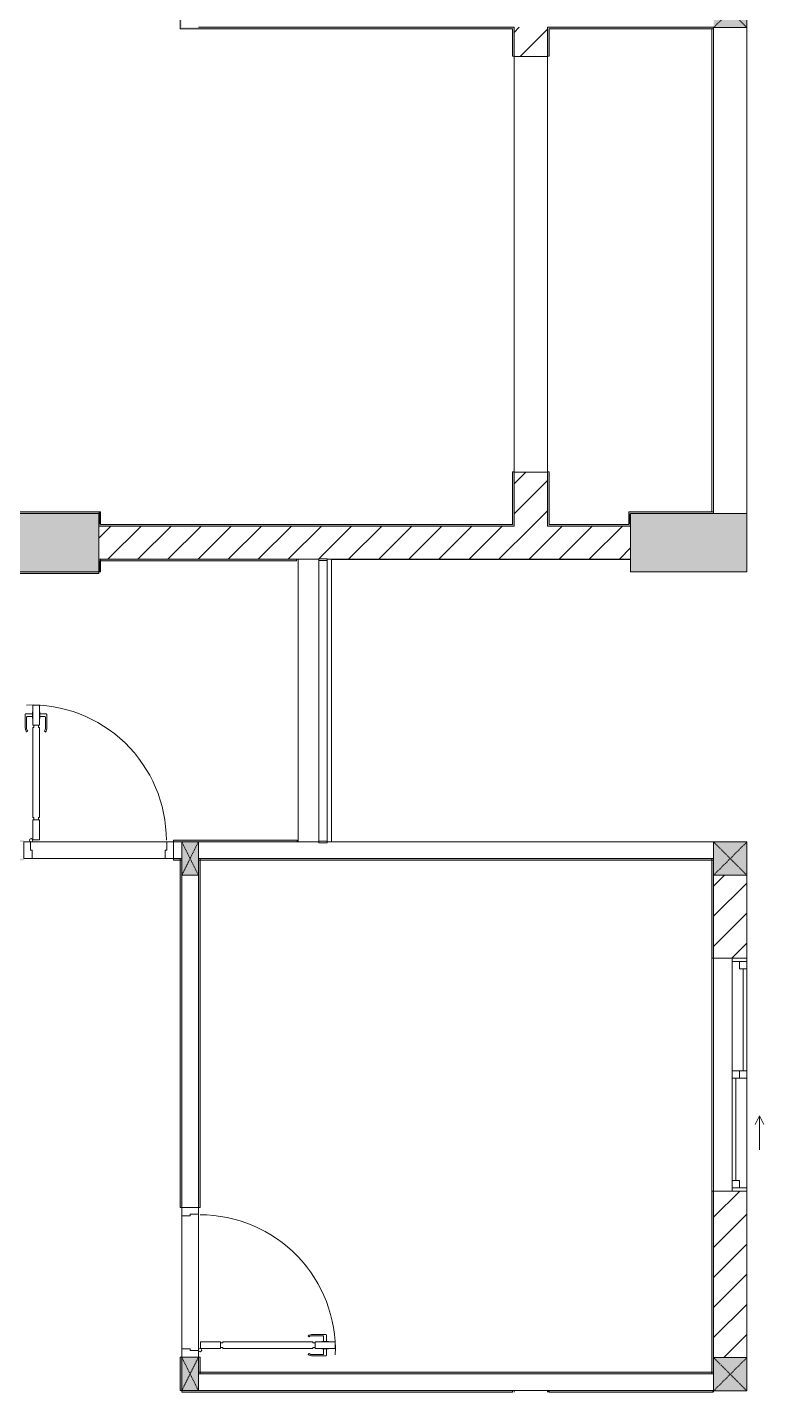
# Model space of a CAD drawing. Header units: millimetres. Extents: x 31499 to 223976, y 3719 to 80291.
# Drawn here: x 219544 to 223976, y 56636 to 64837 of the extents above; entities that cross this region are included whole.
import ezdxf

# ---------------------------------------------------------------- set-up
doc = ezdxf.new("R2010")
doc.units = ezdxf.units.MM
doc.linetypes.add('IMPORT-Dash _2_', pattern=[6, 3, -3])
for name, color, linetype, lineweight in [('A-DETL-GENF-7', 170, 'Continuous', 9), ('A-DOOR-2', 170, 'Continuous', 9), ('A-FLOR-1', 170, 'Continuous', 9), ('A-FLOR-HRAL-6', 170, 'Continuous', 9), ('A-GLAZ-5', 170, 'Continuous', 9), ('A-WALL-1', 170, 'Continuous', 9), ('A-WALL-PATT-3', 170, 'Continuous', 9), ('A_1404_dwg-1', 170, 'Continuous', 9), ('I-WALL', 170, 'Continuous', 9), ('I-WALL-1', 170, 'Continuous', 9), ('S-COLS-1', 170, 'Continuous', 9), ('S-COLS-12', 170, 'IMPORT-Dash _2_', 9), ('S-COLS-2', 170, 'Continuous', 9), ('S-COLS-4', 170, 'Continuous', 9), ('S-COLS-HDLN-1', 170, 'IMPORT-Dash _2_', 9)]:
    doc.layers.add(name, color=color, linetype=linetype, lineweight=lineweight)
pattern_1 = [(45, (0, 0), (-90.50967, 90.50967), [])]

# ---------------------------------------------------------------- blocks, each defined once
blk = doc.blocks.new('A_1404_dwg_NCV_TKTC_KET CAU_rvt-1-TKTC_MB HOÀN THIỆN SÀN TẦNG 3-4-4819833-KeyPlan-CH2A_Tầng 3 - Tầng 8')
at = {"layer": 'S-COLS-1'}
for points in [[(122862.6, 61561.9), (123352.6, 61561.9), (123352.6, 61911.9), (122052.6, 61911.9), (122052.6, 61561.9), (122742.6, 61561.9)], [(126552.6, 61561.9), (127252.6, 61561.9), (127252.6, 61911.9), (126552.6, 61911.9), (126552.6, 61578.1)]]:
    blk.add_hatch(color=256, dxfattribs=at).paths.add_polyline_path(points)
at = {"layer": 'A-FLOR-1'}
blk.add_line((124752.6, 61635.3), (126552.6, 61635.3), dxfattribs=at)
at = {"layer": 'S-COLS-2'}
blk.add_line((123352.6, 61636.9), (123352.6, 61836.9), dxfattribs=at)
at = {"layer": 'S-COLS-2', "flags": 128}
blk.add_lwpolyline([(126552.6, 61836.9), (126552.6, 61561.9), (127252.6, 61561.9), (127252.6, 61911.9), (127052.6, 61911.9)], dxfattribs=at)
blk = doc.blocks.new('A_1404_dwg_Railing - Railing-965958-TKTC_MB HOÀN THIỆN SÀN TẦNG 3-4-4819927-KeyPlan-CH2A_Tầng 3 - Tầng 8')
at = {"layer": 'A-FLOR-HRAL-6'}
for p, q in [((127047.6, 56631.9), (127052.6, 56636.9)), ((127052.6, 56635.3), (127052.6, 56626.9)), ((126542.6, 53721.9), (126542.6, 53711.9)), ((126052.6, 53641.9), (126052.6, 53636.9)), ((126552.6, 53636.9), (126552.6, 53646.9))]:
    blk.add_line(p, q, dxfattribs=at)
at = {"layer": 'A-FLOR-HRAL-6', "flags": 128}
for points in [[(126062.6, 56626.9), (126052.6, 56636.9), (126052.6, 56626.9)], [(126552.6, 53721.9), (126542.6, 53721.9), (126552.6, 53711.9)], [(126057.6, 53641.9), (126052.6, 53636.9), (126062.6, 53636.9)], [(126542.6, 53636.9), (126552.6, 53636.9), (126542.6, 53646.9)]]:
    blk.add_lwpolyline(points, dxfattribs=at)
blk = doc.blocks.new('A_1404_dwg_DOOR_CW_01 CANH MO-PANEL KINH - DIW_01-900x2200-CỬA GỖ VÂN LAMINATE-553375-TKTC_MB HOÀN THIỆN SÀN TẦNG 3-4-4819841-KeyPlan-CH2A_Tầng 3 - Tầng 8')
at = {"layer": 'A-DETL-GENF-7'}
for p, q in [((49614.6, 40123.9), (49614.6, 40203.4)), ((49657.6, 40207.4), (49618.6, 40207.4)), ((49622.6, 40186.4), (49622.6, 40123.9)), ((49657.6, 40190.4), (49626.6, 40190.4)), ((49701.6, 40207.4), (49740.6, 40207.4)), ((49701.6, 40190.4), (49732.6, 40190.4)), ((49736.6, 40186.4), (49736.6, 40123.9)), ((49744.6, 40123.9), (49744.6, 40203.4)), ((49622.7, 40098.1), (49629.3, 40102.7)), ((49736.4, 40098.1), (49729.9, 40102.7))]:
    blk.add_line(p, q, dxfattribs=at)
at = {"layer": 'A-DETL-GENF-7', "flags": 128}
for points in [[(49657.6, 40179.2), (49659.6, 40179.2), (49659.6, 40218.7), (49657.6, 40218.7)], [(49699.6, 40258.9), (49659.6, 40258.9), (49659.6, 40138.9), (49699.6, 40138.9)], [(49701.6, 40179.2), (49699.6, 40179.2), (49699.6, 40218.7), (49701.6, 40218.7)], [(49665.6, 39582.9), (49659.6, 39582.9), (49659.6, 40124.9), (49665.6, 40124.9), (49665.6, 40138.9), (49693.6, 40138.9), (49693.6, 40124.9), (49699.6, 40124.9), (49699.6, 39582.9), (49693.6, 39582.9), (49693.6, 39568.9), (49665.6, 39568.9)], [(49659.6, 39568.9), (49699.6, 39568.9), (49699.6, 39448.9), (49659.6, 39448.9)]]:
    blk.add_lwpolyline(points, close=True, dxfattribs=at)
at = {"layer": 'A-DETL-GENF-7'}
blk.add_circle((49709.6, 39446.9), 10, dxfattribs=at)
for centre, radius, start, end in [((49709.6, 39446.9), 814, 88, 180), ((49618.6, 40203.4), 4, 90, 180), ((49626.6, 40186.4), 4, 90, 180), ((49732.6, 40186.4), 4, 0, 90), ((49740.6, 40203.4), 4, 0, 90), ((49659.6, 40123.9), 45, 180, 215), ((49659.6, 40123.9), 37, 180, 215), ((49699.6, 40123.9), 37, 325, 0), ((49699.6, 40123.9), 45, 325, 0)]:
    blk.add_arc(centre, radius, start, end, dxfattribs=at)
at = {"layer": 'A-DOOR-2'}
blk.add_line((49709.6, 39436.9), (49684.6, 39436.9), dxfattribs=at)
at = {"layer": 'A-DOOR-2', "flags": 128}
for points in [[(48852.6, 39336.9), (48852.6, 39436.9), (48892.6, 39436.9), (48892.6, 39386.9), (48902.6, 39386.9), (48902.6, 39336.9)], [(49702.6, 39336.9), (49702.6, 39386.9), (49712.6, 39386.9), (49712.6, 39436.9), (49752.6, 39436.9), (49752.6, 39336.9)]]:
    blk.add_lwpolyline(points, close=True, dxfattribs=at)
blk = doc.blocks.new('A_1404_dwg_Railing - 50 x 10mm-901205-TKTC_MB HOÀN THIỆN SÀN TẦNG 3-4-4819863-KeyPlan-CH2A_Tầng 3 - Tầng 8')
at = {"layer": 'A-FLOR-HRAL-6', "flags": 128}
blk.add_lwpolyline([(107982.6, 24611.9), (107982.6, 24561.9), (107972.6, 24561.9), (107972.6, 24611.9)], close=True, dxfattribs=at)
blk = doc.blocks.new('A_1404_dwg_Railing - Railing-1015808-TKTC_MB HOÀN THIỆN SÀN TẦNG 3-4-4819942-KeyPlan-CH2A_Tầng 3 - Tầng 8')
at = {"layer": 'A-FLOR-HRAL-6'}
for p, q in [((124677.6, 61630.3), (124677.6, 59941.5)), ((124727.6, 59941.5), (124727.6, 61630.3))]:
    blk.add_line(p, q, dxfattribs=at)
at = {"rotation": 90.00000000000074}
for p in [(149289.4, -46342.3), (149289.4, -48041.1)]:
    blk.add_blockref('A_1404_dwg_Railing - 50 x 10mm-901205-TKTC_MB HOÀN THIỆN SÀN TẦNG 3-4-4819863-KeyPlan-CH2A_Tầng 3 - Tầng 8', p, dxfattribs=at)
blk = doc.blocks.new('A_1404_dwg_G1_SOF - BO TRU - 100x200-746114-TKTC_MB HOÀN THIỆN SÀN TẦNG 3-4-4819846-KeyPlan-CH2A_Tầng 3 - Tầng 8')
at = {"layer": 'S-COLS-1'}
blk.add_hatch(color=256, dxfattribs=at).paths.add_polyline_path([(49952.6, 40036.9), (49952.6, 40236.9), (49852.6, 40236.9), (49852.6, 40036.9)])
at = {"layer": 'S-COLS-1', "flags": 128}
blk.add_lwpolyline([(49852.6, 40036.9), (49852.6, 40236.9), (49952.6, 40236.9), (49952.6, 40036.9)], close=True, dxfattribs=at)
at = {"layer": 'S-COLS-HDLN-1'}
for p, q in [((49952.6, 40036.9), (49852.6, 40236.9)), ((49852.6, 40036.9), (49952.6, 40236.9))]:
    blk.add_line(p, q, dxfattribs=at)
blk = doc.blocks.new('A_1404_dwg_DOOR_CW_01 CANH MO-PANEL KINH - DIG_01-900x2200-CỬA NHÔM KÍNH-901226-TKTC_MB HOÀN THIỆN SÀN TẦNG 3-4-4819905-KeyPlan-CH2A_Tầng 3 - Tầng 8')
at = {"layer": 'A-DETL-GENF-7'}
for p, q in [((37872.7, 26675.7), (37879.3, 26671.2)), ((37986.4, 26675.7), (37979.9, 26671.2)), ((37864.6, 26649.9), (37864.6, 26570.4)), ((37872.6, 26587.4), (37872.6, 26649.9)), ((37907.6, 26583.4), (37876.6, 26583.4)), ((37951.6, 26583.4), (37982.6, 26583.4)), ((37986.6, 26587.4), (37986.6, 26649.9)), ((37994.6, 26649.9), (37994.6, 26570.4)), ((37907.6, 26566.4), (37868.6, 26566.4)), ((37951.6, 26566.4), (37990.6, 26566.4))]:
    blk.add_line(p, q, dxfattribs=at)
at = {"layer": 'A-DETL-GENF-7', "flags": 128}
for points in [[(37909.6, 27204.9), (37949.6, 27204.9), (37949.6, 27324.9), (37909.6, 27324.9)], [(37915.6, 27190.9), (37909.6, 27190.9), (37909.6, 26648.9), (37915.6, 26648.9), (37915.6, 26634.9), (37943.6, 26634.9), (37943.6, 26648.9), (37949.6, 26648.9), (37949.6, 27190.9), (37943.6, 27190.9), (37943.6, 27204.9), (37915.6, 27204.9)], [(37907.6, 26594.7), (37909.6, 26594.7), (37909.6, 26555.2), (37907.6, 26555.2)], [(37949.6, 26514.9), (37909.6, 26514.9), (37909.6, 26634.9), (37949.6, 26634.9)], [(37951.6, 26594.7), (37949.6, 26594.7), (37949.6, 26555.2), (37951.6, 26555.2)]]:
    blk.add_lwpolyline(points, close=True, dxfattribs=at)
at = {"layer": 'A-DETL-GENF-7'}
blk.add_circle((37959.6, 27326.9), 10, dxfattribs=at)
for centre, radius, start, end in [((37959.6, 27326.9), 814, 180, 272), ((37909.6, 26649.9), 45, 145, 180), ((37909.6, 26649.9), 37, 145, 180), ((37949.6, 26649.9), 37, 0, 35), ((37949.6, 26649.9), 45, 0, 35), ((37876.6, 26587.4), 4, 180, 270), ((37982.6, 26587.4), 4, 270, 0), ((37868.6, 26570.4), 4, 180, 270), ((37990.6, 26570.4), 4, 270, 0)]:
    blk.add_arc(centre, radius, start, end, dxfattribs=at)
at = {"layer": 'A-DOOR-2'}
blk.add_line((37959.6, 27336.9), (37934.6, 27336.9), dxfattribs=at)
at = {"layer": 'A-DOOR-2', "flags": 128}
for points in [[(37152.6, 27436.9), (37102.6, 27436.9), (37102.6, 27336.9), (37142.6, 27336.9), (37142.6, 27386.9), (37152.6, 27386.9)], [(38002.6, 27436.9), (37952.6, 27436.9), (37952.6, 27386.9), (37962.6, 27386.9), (37962.6, 27336.9), (38002.6, 27336.9)]]:
    blk.add_lwpolyline(points, close=True, dxfattribs=at)
blk = doc.blocks.new('A_1404_dwg_NCV_TKTC_TANG 3 - 4_rvt-1-TKTC_MB HOÀN THIỆN SÀN TẦNG 3-4-4819943-KeyPlan-CH2A_Tầng 3 - Tầng 8')
at = {"layer": 'A-WALL-PATT-3'}
h = blk.add_hatch(color=256, dxfattribs=at)
h.paths.add_polyline_path([(123842.6, 64826.9), (123852.6, 64826.9), (123852.6, 65037.3), (123842.6, 65036.9), (123842.6, 64836.9)])
h.paths.add_polyline_path([(123852.6, 65937.3), (123852.6, 68036.9), (123842.6, 68036.9), (123842.6, 65937.3)])
for points in [[(125842.6, 64826.9), (125852.6, 64826.9), (125852.6, 64836.9), (123852.6, 64836.9), (123852.6, 64826.9), (124727.6, 64826.9)], [(126062.6, 64826.9), (127052.6, 64826.9), (127052.6, 64836.9), (126052.6, 64836.9), (126052.6, 64826.9)], [(122042.6, 61911.9), (123352.6, 61911.9), (123352.6, 61921.9), (122042.6, 61921.9)], [(123362.6, 61846.9), (123362.6, 61921.9), (123352.6, 61921.9), (123352.6, 61846.9)], [(126552.6, 61911.9), (127052.6, 61911.9), (127052.6, 61921.9), (126542.6, 61921.9), (126542.6, 61911.9)], [(125842.6, 61836.9), (125852.6, 61836.9), (125852.6, 61846.9), (123352.6, 61846.9), (123352.6, 61836.9), (125842.2, 61836.9)], [(126542.6, 61836.9), (126552.6, 61836.9), (126552.6, 61846.9), (126062.6, 61846.9), (126062.6, 61836.9)], [(126552.6, 61846.9), (126552.6, 61911.9), (126542.6, 61911.9), (126542.6, 61846.9)], [(123352.6, 61561.9), (123362.6, 61561.9), (123362.6, 61626.9), (123352.6, 61626.9), (123352.6, 61578.1)], [(124542.6, 61626.9), (124542.6, 61636.9), (123362.6, 61636.9), (123362.6, 61626.9), (124423.1, 61626.9)], [(123352.6, 61551.9), (123352.6, 61561.9), (122862.6, 61561.9), (122862.6, 61551.9), (122902.6, 61551.9)], [(124423.1, 59826.9), (127042.6, 59826.9), (127042.6, 59836.9), (123962.6, 59836.9), (123962.6, 59826.9)], [(126052.6, 56736.9), (127042.6, 56736.9), (127042.6, 56746.9), (123962.6, 56746.9), (123962.6, 56736.9), (125852.6, 56736.9)], [(123952.6, 56626.9), (125842.6, 56626.9), (125842.6, 56636.9), (123852.6, 56636.9), (123852.6, 56626.9)], [(126552.6, 56626.9), (127047.6, 56626.9), (127042.6, 56636.9), (126062.6, 56635.3), (126062.6, 56626.9)]]:
    blk.add_hatch(color=256, dxfattribs=at).paths.add_polyline_path(points)
h = blk.add_hatch(color=256, dxfattribs=at)
h.paths.add_polyline_path([(125842.6, 61846.9), (125852.6, 61846.9), (125852.6, 62162.4), (125842.6, 62160.3)])
h.paths.add_polyline_path([(125852.6, 64662.4), (125852.6, 64826.9), (125842.6, 64826.9), (125842.6, 64662.4)])
h = blk.add_hatch(color=256, dxfattribs=at)
h.paths.add_polyline_path([(126062.6, 61836.9), (126062.6, 62162.4), (126052.6, 62160.3), (126052.6, 61836.9)])
h.paths.add_polyline_path([(126052.6, 64662.4), (126062.6, 64662.4), (126062.6, 64826.9), (126052.6, 64826.9)])
h = blk.add_hatch(color=256, dxfattribs=at)
h.paths.add_polyline_path([(123842.6, 59936.9), (124547.6, 59936.9), (124547.6, 59946.9), (123802.6, 59946.9), (123802.6, 59936.9)])
h.paths.add_polyline_path([(122862.6, 59936.9), (122902.6, 59936.9), (122902.6, 59946.9), (122862.6, 59946.9)])
h = blk.add_hatch(color=256, dxfattribs=at)
h.paths.add_polyline_path([(122862.6, 59826.9), (122902.6, 59826.9), (122902.6, 59836.9), (122862.6, 59836.9)])
h.paths.add_polyline_path([(123802.6, 59826.9), (123842.6, 59826.9), (123842.6, 59836.9), (123802.6, 59836.9)])
h = blk.add_hatch(color=256, dxfattribs=at)
h.paths.add_polyline_path([(123852.6, 56636.9), (123852.6, 56837.3), (123842.6, 56835.3), (123842.6, 56636.9)])
h.paths.add_polyline_path([(123852.6, 57737.3), (123852.6, 59826.9), (123842.6, 59826.9), (123842.6, 57737.3)])
h = blk.add_hatch(color=256, dxfattribs=at)
h.paths.add_polyline_path([(123962.6, 56746.9), (123962.6, 56837.3), (123952.6, 56835.3), (123952.6, 56746.9)])
h.paths.add_polyline_path([(123962.6, 57737.3), (123962.6, 59826.9), (123952.6, 59826.9), (123952.6, 57737.3)])
h = blk.add_hatch(color=256, dxfattribs=at)
h.paths.add_polyline_path([(127052.6, 56746.9), (127052.6, 57837.4), (127042.6, 57837.4), (127042.6, 56746.9)])
h.paths.add_polyline_path([(127052.6, 59237.4), (127052.6, 59826.9), (127042.6, 59826.9), (127042.6, 59237.4)])
at = {"layer": 'A-FLOR-1'}
for p, q in [((126052.6, 62162.4), (126052.6, 64660.3)), ((125852.6, 62160.3), (126052.6, 62160.3)), ((124552.6, 61636.9), (124542.6, 61636.9)), ((123762.6, 59936.9), (122942.6, 59936.9)), ((127052.6, 59826.9), (127052.6, 59836.9)), ((127052.6, 56736.9), (127052.6, 56746.9)), ((125852.6, 56626.9), (125852.6, 56636.9))]:
    blk.add_line(p, q, dxfattribs=at)
at = {"layer": 'A-FLOR-1', "flags": 128}
for points in [[(126052.6, 64662.4), (126052.6, 64660.3), (125852.6, 64660.3), (125852.6, 62162.4), (125852.6, 64662.4)], [(123362.6, 61636.9), (123352.6, 61636.9), (123352.6, 61626.9)]]:
    blk.add_lwpolyline(points, dxfattribs=at)
for points in [[(123752.6, 59836.9), (122952.6, 59836.9)], [(123852.6, 56887.3), (123852.6, 57687.3)], [(123952.6, 57697.3), (123952.6, 56877.3)]]:
    blk.add_lwpolyline(points, close=True, dxfattribs=at)
at = {"layer": 'A-WALL-1'}
for p, q in [((122942.6, 59936.9), (123762.6, 59936.9)), ((123802.6, 59936.9), (123802.6, 59836.9)), ((123852.6, 59936.9), (123802.6, 59936.9)), ((124677.6, 59936.9), (123952.6, 59936.9)), ((127052.6, 59936.9), (124727.6, 59936.9)), ((127052.6, 59836.9), (127052.6, 59936.9)), ((123752.6, 59836.9), (122952.6, 59836.9)), ((123802.6, 59836.9), (123842.6, 59836.9)), ((123842.6, 59836.9), (123852.6, 59836.9)), ((123952.6, 59836.9), (127052.6, 59836.9)), ((123952.6, 59736.5), (123852.6, 59736.5)), ((123852.6, 59736.5), (123852.6, 57737.3)), ((123952.6, 57737.3), (123952.6, 59736.5)), ((123852.6, 57737.3), (123952.6, 57737.3)), ((123852.6, 56887.3), (123852.6, 57687.3)), ((123952.6, 57697.3), (123952.6, 56877.3)), ((123952.6, 56837.3), (123852.6, 56837.3)), ((127052.6, 56736.9), (123952.6, 56736.9)), ((127052.6, 56636.9), (127052.6, 56736.9)), ((123952.6, 56636.9), (127052.6, 56636.9))]:
    blk.add_line(p, q, dxfattribs=at)
at = {"layer": 'A-WALL-1', "flags": 128}
for points in [[(124552.6, 59936.9), (124552.6, 61636.9), (124677.6, 61636.9)], [(124727.6, 61636.9), (124752.6, 61636.9), (124752.6, 59936.9)]]:
    blk.add_lwpolyline(points, dxfattribs=at)
at = {"layer": 'I-WALL'}
for p, q in [((127042.6, 61921.9), (127042.6, 64826.9)), ((127052.6, 64826.9), (127052.6, 61921.9)), ((123802.6, 59936.9), (123852.6, 59936.9)), ((123842.6, 59836.9), (123802.6, 59836.9)), ((123852.6, 57737.3), (123852.6, 59736.5)), ((123952.6, 59736.5), (123952.6, 57737.3)), ((127042.6, 57837.4), (127042.6, 59237.4)), ((127052.6, 59237.4), (127052.6, 57837.4))]:
    blk.add_line(p, q, dxfattribs=at)
at = {"layer": 'I-WALL-1'}
for p, q in [((127052.6, 59826.9), (127042.6, 59826.9)), ((127052.6, 59736.9), (127052.6, 59826.9)), ((127052.6, 56746.9), (127052.6, 56835.3))]:
    blk.add_line(p, q, dxfattribs=at)
at = {"layer": 'I-WALL-1', "flags": 128}
for points in [[(123852.6, 65037.3), (123842.6, 65037.3), (123842.6, 64826.9), (123852.6, 64826.9), (125842.6, 64826.9), (125842.6, 64662.4), (125852.6, 64662.4), (125852.6, 64826.9), (125852.6, 64836.9), (123952.6, 64836.9)], [(127052.6, 64836.9), (126052.6, 64836.9), (126052.6, 64826.9), (126052.6, 64662.4), (126062.6, 64662.4), (126062.6, 64826.9)], [(126062.6, 64826.9), (127052.6, 64826.9), (127052.6, 64835.3)], [(123952.6, 59936.9), (124547.6, 59936.9), (124547.6, 59946.9), (123802.6, 59946.9), (123802.6, 59936.9)], [(123802.6, 59836.9), (123802.6, 59826.9), (123842.6, 59826.9), (123842.6, 59836.9)], [(123852.6, 59826.9), (123842.6, 59826.9), (123842.6, 57737.3), (123852.6, 57737.3)], [(123952.6, 59826.9), (123962.6, 59826.9), (127042.6, 59826.9), (127042.6, 59836.9), (123962.6, 59836.9), (123962.6, 59826.9), (123962.6, 57737.3), (123952.6, 57737.3)], [(127042.6, 59826.9), (127042.6, 59237.4), (127052.6, 59237.4), (127052.6, 59736.9)], [(127042.6, 57837.4), (127042.6, 56746.9), (127052.6, 56746.9)], [(127052.6, 56835.3), (127052.6, 57837.4), (127042.6, 57837.4)], [(123852.6, 56837.3), (123842.6, 56837.3), (123842.6, 56636.9), (123852.6, 56636.9), (123852.6, 56626.9), (125842.6, 56626.9), (125842.6, 56636.9), (123952.6, 56636.9)], [(123952.6, 56746.9), (123962.6, 56746.9), (123962.6, 56837.3), (123952.6, 56837.3)]]:
    blk.add_lwpolyline(points, dxfattribs=at)
for points in [[(122042.6, 61836.9), (122052.6, 61836.9), (122052.6, 61911.9), (123352.6, 61911.9), (123352.6, 61846.9), (123352.6, 61836.9), (125852.6, 61836.9), (125852.6, 61846.9), (125852.6, 62162.4), (125842.6, 62162.4), (125842.6, 61846.9), (123362.6, 61846.9), (123362.6, 61921.9), (123352.6, 61921.9), (122042.6, 61921.9), (122042.6, 61911.9), (122042.6, 61846.9), (119062.6, 61846.9), (119062.6, 63596.9), (119052.6, 63596.9), (119052.6, 61836.9), (119062.6, 61836.9)], [(126552.6, 61911.9), (127052.6, 61911.9), (127052.6, 61921.9), (126542.6, 61921.9), (126542.6, 61911.9), (126542.6, 61846.9), (126062.6, 61846.9), (126062.6, 62162.4), (126052.6, 62162.4), (126052.6, 61836.9), (126062.6, 61836.9), (126552.6, 61836.9), (126552.6, 61846.9)], [(123362.6, 61561.9), (123352.6, 61561.9), (123352.6, 61626.9), (123362.6, 61626.9), (124542.6, 61626.9), (124542.6, 61636.9), (123362.6, 61636.9), (123362.6, 61626.9)], [(122862.6, 61551.9), (123352.6, 61551.9), (123352.6, 61561.9), (122862.6, 61561.9)], [(127042.6, 56746.9), (123962.6, 56746.9), (123962.6, 56736.9), (127042.6, 56736.9)], [(126062.6, 56626.9), (127047.6, 56626.9), (127047.6, 56636.9), (126062.6, 56636.9)]]:
    blk.add_lwpolyline(points, close=True, dxfattribs=at)
for name in ['A_1404_dwg_Railing - Railing-1015808-TKTC_MB HOÀN THIỆN SÀN TẦNG 3-4-4819942-KeyPlan-CH2A_Tầng 3 - Tầng 8', 'A_1404_dwg_Railing - Railing-965958-TKTC_MB HOÀN THIỆN SÀN TẦNG 3-4-4819927-KeyPlan-CH2A_Tầng 3 - Tầng 8']:
    blk.add_blockref(name, (0, 0))
for name, p, rotation in [('A_1404_dwg_DOOR_CW_01 CANH MO-PANEL KINH - DIG_01-900x2200-CỬA NHÔM KÍNH-901226-TKTC_MB HOÀN THIỆN SÀN TẦNG 3-4-4819905-KeyPlan-CH2A_Tầng 3 - Tầng 8', (160905.1, 87273.9), 180), ('A_1404_dwg_G1_SOF - BO TRU - 100x200-746114-TKTC_MB HOÀN THIỆN SÀN TẦNG 3-4-4819846-KeyPlan-CH2A_Tầng 3 - Tầng 8', (173805.1, 99973.9), 180), ('A_1404_dwg_DOOR_CW_01 CANH MO-PANEL KINH - DIW_01-900x2200-CỬA GỖ VÂN LAMINATE-553375-TKTC_MB HOÀN THIỆN SÀN TẦNG 3-4-4819841-KeyPlan-CH2A_Tầng 3 - Tầng 8', (84515.6, 106589.9), 270), ('A_1404_dwg_G1_SOF - BO TRU - 100x200-746114-TKTC_MB HOÀN THIỆN SÀN TẦNG 3-4-4819846-KeyPlan-CH2A_Tầng 3 - Tầng 8', (173805.1, 96873.9), 180)]:
    blk.add_blockref(name, p, dxfattribs=dict(rotation=rotation))
blk = doc.blocks.new('A_1404_dwg_1_FAMILY RVT - W01-WxH 1400x1400xmm-389822-TKTC_MB HOÀN THIỆN SÀN TẦNG 3-4-V116-KeyPlan-CH2A_Tầng 3 - Tầng 8')
at = {"layer": 'A-GLAZ-5'}
for p, q in [((53452.6, 67435.3), (53252.6, 67435.3)), ((53452.6, 67416.3), (53363.7, 67416.3)), ((53430.3, 67371.8), (53430.3, 66757.5)), ((53408.1, 66713.1), (53408.1, 66757.5)), ((53452.6, 66757.5), (53452.6, 66713.1)), ((53385.9, 66713.1), (53385.9, 66098.8)), ((53528.8, 66486.9), (53528.8, 66283.7)), ((53452.6, 66054.4), (53363.7, 66054.4))]:
    blk.add_line(p, q, dxfattribs=at)
at = {"layer": 'A-GLAZ-5', "flags": 128}
for points in [[(53252.6, 66035.3), (53452.6, 66035.3), (53452.6, 67435.3), (53452.6, 67371.8)], [(53363.7, 67435.3), (53363.7, 67416.3), (53363.7, 66757.5), (53363.7, 66713.1), (53363.7, 66098.8), (53363.7, 66035.3)], [(53363.7, 66757.5), (53452.6, 66757.5), (53452.6, 67371.8), (53408.1, 67371.8), (53408.1, 67416.3)], [(53363.7, 66713.1), (53452.6, 66713.1), (53452.6, 66054.4), (53452.6, 66035.3)], [(53554.2, 66436.1), (53528.8, 66486.9), (53503.4, 66436.1)], [(53408.1, 66054.4), (53408.1, 66098.8), (53363.7, 66098.8)]]:
    blk.add_lwpolyline(points, dxfattribs=at)
blk = doc.blocks.new('A_1404_dwg_G1_SOF - BO TRU - 200x200-V122-TKTC_MB HOÀN THIỆN SÀN TẦNG 3-4-4820044-KeyPlan-CH2A_Tầng 3 - Tầng 8')
at = {"layer": 'S-COLS-12'}
blk.add_hatch(color=256, dxfattribs=at).paths.add_polyline_path([(127052.6, 67936.9), (127252.6, 67936.9), (127252.6, 68136.9), (127052.6, 68136.9), (127052.6, 68026.9)])
at = {"layer": 'S-COLS-4', "flags": 128}
blk.add_lwpolyline([(127052.6, 68136.9), (127252.6, 68136.9), (127252.6, 67936.9), (127052.6, 67936.9)], dxfattribs=at)
at = {"layer": 'S-COLS-HDLN-1'}
for p, q in [((127052.6, 68136.9), (127252.6, 67936.9)), ((127252.6, 68136.9), (127052.6, 67936.9))]:
    blk.add_line(p, q, dxfattribs=at)
blk = doc.blocks.new('A_1404_dwg-4819832-KeyPlan-CH2A_Tầng 3 - Tầng 8')
at = {"layer": 'A-WALL-PATT-3'}
h = blk.add_hatch(dxfattribs=at)
h.set_pattern_fill('FP_31', color=256, style=0, pattern_type=2)
h.set_pattern_definition(pattern_1)
h.paths.add_polyline_path([(126052.6, 61836.9), (126052.6, 62160.3), (125852.6, 62160.3), (125852.6, 61836.9)])
h.paths.add_polyline_path([(126052.6, 64660.3), (126052.6, 64836.9), (125852.6, 64836.9), (125852.6, 64660.3), (126052.4, 64660.3)])
h = blk.add_hatch(dxfattribs=at)
h.set_pattern_fill('FP_31', color=256, style=0, pattern_type=2)
h.set_pattern_definition(pattern_1)
h.paths.add_polyline_path([(124542.6, 61636.9), (126552.6, 61640.3), (126552.6, 61836.9), (123352.6, 61836.9), (123352.6, 61636.9), (124423.1, 61636.9)])
h = blk.add_hatch(dxfattribs=at)
h.set_pattern_fill('FP_31', color=256, style=0, pattern_type=2)
h.set_pattern_definition(pattern_1)
h.paths.add_polyline_path([(127252.6, 56835.3), (127252.6, 57837.4), (127052.6, 57837.4), (127052.6, 56835.3)])
h.paths.add_polyline_path([(127252.6, 59237.4), (127252.6, 59736.9), (127052.6, 59736.9), (127052.6, 59237.4)])
at = {"layer": 'A-WALL-1'}
for p, q in [((127252.6, 64835.3), (127252.6, 61911.9)), ((123352.6, 61836.9), (123352.6, 61636.9)), ((126552.6, 61636.9), (126552.6, 61836.9)), ((124752.6, 61636.9), (126552.6, 61636.9)), ((127252.6, 59237.4), (127252.6, 59736.9)), ((127252.6, 56835.3), (127252.6, 57837.4))]:
    blk.add_line(p, q, dxfattribs=at)
for name, p in [('A_1404_dwg_NCV_TKTC_KET CAU_rvt-1-TKTC_MB HOÀN THIỆN SÀN TẦNG 3-4-4819833-KeyPlan-CH2A_Tầng 3 - Tầng 8', (0, 0)), ('A_1404_dwg_NCV_TKTC_TANG 3 - 4_rvt-1-TKTC_MB HOÀN THIỆN SÀN TẦNG 3-4-4819943-KeyPlan-CH2A_Tầng 3 - Tầng 8', (0, 0)), ('A_1404_dwg_G1_SOF - BO TRU - 200x200-V122-TKTC_MB HOÀN THIỆN SÀN TẦNG 3-4-4820044-KeyPlan-CH2A_Tầng 3 - Tầng 8', (0, -3101.6)), ('A_1404_dwg_G1_SOF - BO TRU - 200x200-V122-TKTC_MB HOÀN THIỆN SÀN TẦNG 3-4-4820044-KeyPlan-CH2A_Tầng 3 - Tầng 8', (0, -8200)), ('A_1404_dwg_1_FAMILY RVT - W01-WxH 1400x1400xmm-389822-TKTC_MB HOÀN THIỆN SÀN TẦNG 3-4-V116-KeyPlan-CH2A_Tầng 3 - Tầng 8', (73800, -8197.9)), ('A_1404_dwg_G1_SOF - BO TRU - 200x200-V122-TKTC_MB HOÀN THIỆN SÀN TẦNG 3-4-4820044-KeyPlan-CH2A_Tầng 3 - Tầng 8', (0, -11301.6))]:
    blk.add_blockref(name, p)

msp = doc.modelspace()

# ---------------------------------------------------------------- block references
at = {"layer": 'A_1404_dwg-1'}
msp.add_blockref('A_1404_dwg-4819832-KeyPlan-CH2A_Tầng 3 - Tầng 8', (96621.6, 0), dxfattribs=at)

doc.saveas('drawing.dxf')
